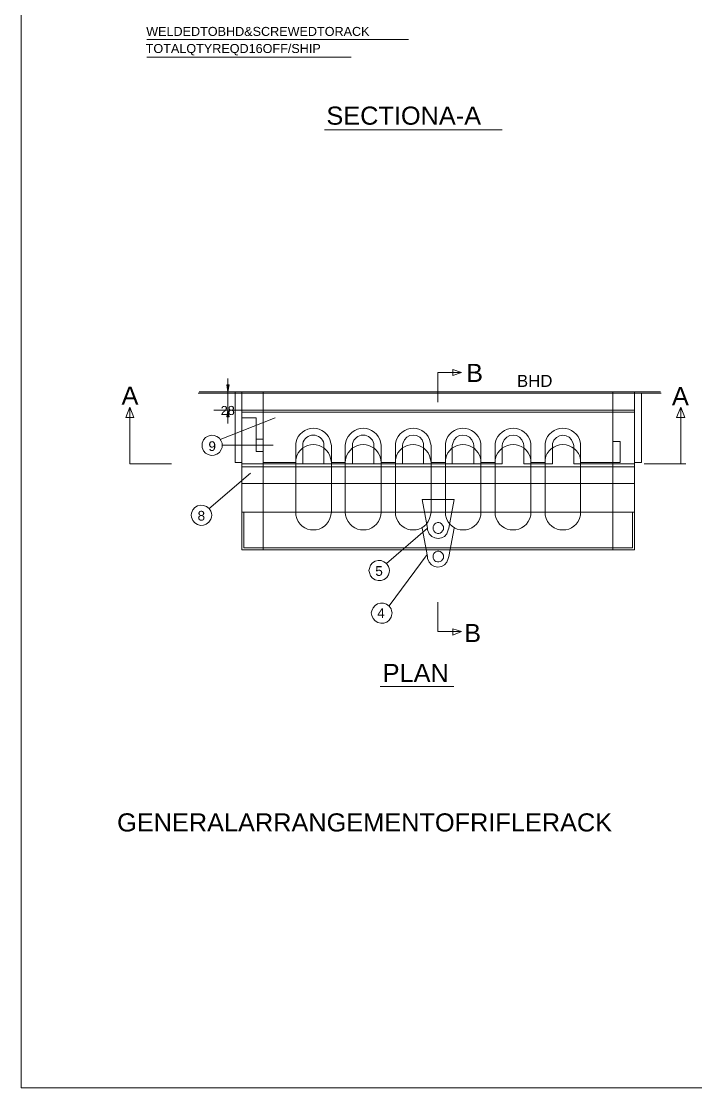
# Model space of a CAD drawing. Header units: millimetres. Extents: x -3009 to 55097, y -2803 to 5841.
# Drawn here: x 47995.7 to 48038.6, y 21.6 to 89.4 of the extents above; entities that cross this region are included whole.
import ezdxf

# ---------------------------------------------------------------- set-up
doc = ezdxf.new("R2010")
doc.units = ezdxf.units.MM
for name, color, linetype in [('PDF2_Geometry', 7, 'Continuous'), ('PDF2_Solid Fills', 7, 'Continuous'), ('PDF2_Text', 7, 'Continuous')]:
    doc.layers.add(name, color=color, linetype=linetype)
doc.styles.add('PDF F1', font='arial.ttf')

msp = doc.modelspace()

# ---------------------------------------------------------------- hatches: boundary and pattern name
at = {"layer": 'PDF2_Solid Fills', "transparency": 33554559}
for points in [[(48008.79640377918, 66.24677740195767), (48008.82777092379, 66.21540437616147), (48008.82777092379, 66.08993599378675), (48008.85913650008, 66.08993599378675), (48008.85913650008, 65.90174547666948), (48008.89050364467, 65.90174547666948), (48008.89050364467, 65.8076383577058), (48008.89677573009, 65.8076383577058), (48008.95323616952, 66.08994631859377), (48008.95323616952, 66.24677740195767)], [(48008.89050364467, 64.52161797155628), (48008.85913650008, 64.45889583681372), (48008.82777092379, 64.333427454439), (48008.79640377918, 64.23932033547533), (48008.79640377918, 64.20795926810405), (48008.95323616952, 64.20795926810405), (48008.95323616952, 64.333427454439), (48008.92186922096, 64.333427454439), (48008.92186922096, 64.52161797155628)]]:
    msp.add_hatch(color=256, dxfattribs=at).paths.add_polyline_path(points)

# ---------------------------------------------------------------- linework, layer by layer
at = {"layer": 'PDF2_Geometry', "lineweight": 13}
for points in [[(47995.74799842235, 21.581074835761), (47995.74799842235, 175.9976682847704), (48207.91007203603, 175.9976682847704), (48207.91007203603, 21.581074835761)], [(48008.79640377918, 66.24677740195767), (48008.95323616952, 66.24677740195767), (48008.85913650008, 65.8076383577058)], [(48008.79640377918, 64.20795926810405), (48008.95323616952, 64.20795926810405), (48008.85913650008, 64.64708635393106)]]:
    msp.add_lwpolyline(points, close=True, dxfattribs=at)
for points in [[(48003.71505377923, 88.20322363595176), (48020.33922403072, 88.20322363595176), (48020.24512573355, 88.20322363595176)], [(48003.71505377923, 87.07403877678064), (48016.70072661123, 87.07403877678064)], [(48015.00694334326, 82.46318006666775), (48026.29883427955, 82.46318006666775)], [(48022.22120683364, 65.14894753292555), (48022.22120683364, 67.03093641307294), (48022.84853345441, 67.03093641307294), (48023.72679056666, 67.03093641307294), (48023.16219823509, 67.21912693019021), (48023.16219823509, 66.84273393753068), (48023.72679056666, 67.03093641307294)], [(48008.85913650008, 66.24677740195767), (48008.85913650008, 66.65453146198848)], [(48007.03988779033, 65.8076383577058), (48010.6783865821, 65.8076383577058), (48033.79539246542, 65.8076383577058), (48036.36743598228, 65.8076383577058)], [(48008.73367125433, 65.8076383577058), (48008.92186922096, 65.8076383577058)], [(48008.85913650008, 65.8076383577058), (48008.85913650008, 64.64708635393106)], [(48009.76876075692, 65.8076383577058), (48009.76876075692, 61.32225979235284), (48009.32963210278, 61.32225979235284), (48009.32963210278, 65.8076383577058)], [(48011.11751523624, 65.8076383577058), (48011.11751523624, 61.32225979235284), (48013.18769463351, 61.32225979235284), (48013.18769463351, 62.38871643954906), (48013.18769463351, 62.54554588929506)], [(48033.32489823499, 65.8076383577058), (48033.32489823499, 61.32225979235284), (48033.32489823499, 55.77041262137874)], [(48034.70501672227, 65.8076383577058), (48034.70501672227, 61.32225979235284), (48034.70501672227, 60.72629129835491), (48034.70501672227, 58.1542507220957)], [(48006.97715506943, 65.71354300112728), (48010.6783865821, 65.71354300112728), (48033.79539246542, 65.71354300112728), (48036.39880018628, 65.71354300112728)], [(48034.70501672227, 61.32225979235284), (48035.14414694474, 61.32225979235284), (48035.14414694474, 65.71354300112728)], [(48002.64859772016, 64.83528882947326), (48002.39766722868, 64.176598004693), (48002.89952840767, 64.176598004693), (48002.64859772016, 64.83528882947326), (48002.64859772016, 61.2281524773494), (48005.28337180147, 61.2281524773494)], [(48007.98087919178, 64.64708635393106), (48009.76876075692, 64.64708635393106), (48010.6783865821, 64.64708635393106), (48033.79539246542, 64.64708635393106), (48034.70501672227, 64.64708635393106)], [(48008.73367125433, 64.64708635393106), (48008.92186922096, 64.64708635393106)], [(48009.76876075692, 64.52161797155628), (48010.6783865821, 64.52161797155628), (48033.79539246542, 64.52161797155628), (48034.70501672227, 64.52161797155628)], [(48037.65345636843, 61.2281524773494), (48037.65345636843, 64.83528882947326), (48037.37115853631, 64.176598004693), (48037.90438705594, 64.176598004693), (48037.65345636843, 64.83528882947326)], [(48008.38864226965, 62.76510943220853), (48011.87030729879, 64.1452249788968)], [(48008.85913650008, 64.20795926810405), (48008.85913650008, 63.80019305360855)], [(48009.76876075692, 64.1452249788968), (48010.6783865821, 64.1452249788968), (48010.6783865821, 62.0123114884646), (48011.11751523624, 62.0123114884646)], [(48007.22808682368, 62.5455430352319), (48007.22808682368, 62.42007759345347), (48007.22808682368, 62.26324579123042)], [(48008.45137488103, 62.67100847701033), (48008.51410760191, 62.5455430352319), (48008.51410751538, 62.42007750692034), (48008.92186922096, 62.42007750692034), (48011.74484185702, 62.42007750692034)], [(48008.45137488103, 62.13778034945199), (48008.51410760191, 62.26324579123042), (48008.51410760191, 62.42007759345347)], [(48026.33020122812, 62.51417286349886), (48026.29883427955, 62.38871643954906), (48026.29883427955, 61.2281524773494), (48009.76876075692, 61.2281524773494)], [(48011.11751523624, 62.79647049957987), (48010.6783865821, 62.79647049957987)], [(48016.35569762653, 61.51045030947012), (48016.32433067797, 61.32225979235284), (48015.44607336968, 61.32225979235284), (48015.44607336968, 62.38871643954906), (48015.41470622508, 62.54554588929506)], [(48016.35569762653, 62.54554588929506), (48016.32433067797, 62.38871643954906), (48016.32433067797, 61.32225979235284), (48016.32433067797, 58.1542507220957), (48016.35569762653, 57.9660482465535)], [(48019.5237008156, 62.54554588929506), (48019.5237008156, 62.38871643954906), (48019.5237008156, 61.32225979235284), (48018.61407655874, 61.32225979235284), (48018.58270941414, 61.51045030947012)], [(48018.58270941414, 57.9660482465535), (48018.61407655874, 58.1542507220957), (48018.61407655874, 61.32225979235284), (48018.61407655874, 62.38871643954906), (48018.58270941414, 62.54554588929506)], [(48019.99419504603, 62.51417286349886), (48019.96282790143, 62.38871643954906), (48019.96282790143, 61.2281524773494)], [(48021.31158238075, 61.2281524773494), (48021.31158238075, 62.38871643954906), (48021.31158238075, 62.51417286349886)], [(48022.69170106407, 62.54554588929506), (48022.69170106407, 62.38871643954906), (48022.69170106407, 61.32225979235284), (48021.78207661117, 61.32225979235284), (48021.75071260321, 61.51045030947012)], [(48021.75071260321, 57.9660482465535), (48021.78207661117, 58.1542507220957), (48021.78207661117, 61.32225979235284), (48021.78207661117, 62.38871643954906), (48021.75071260321, 62.54554588929506)], [(48023.16219823509, 62.51417286349886), (48023.13083109049, 62.38871643954906), (48023.13083109049, 61.2281524773494)], [(48024.51094957777, 61.2281524773494), (48024.51094957777, 62.38871643954906), (48024.4795855698, 62.51417286349886)], [(48025.85970405709, 62.54554588929506), (48025.85970405709, 62.38871643954906), (48025.85970405709, 61.32225979235284), (48024.95007980023, 61.32225979235284), (48024.95007980023, 61.51045030947012)], [(48024.95007980023, 57.9660482465535), (48024.95007980023, 58.1542507220957), (48024.95007980023, 61.32225979235284), (48024.95007980023, 62.38871643954906), (48024.95007980023, 62.54554588929506)], [(48029.49820147658, 62.51417286349886), (48029.49820147658, 62.38871643954906), (48029.49820147658, 61.2281524773494), (48027.67895276684, 61.2281524773494), (48027.67895276684, 62.38871643954906), (48027.64758562224, 62.51417286349886)], [(48029.02770724615, 62.54554588929506), (48029.02770724615, 62.38871643954906), (48029.02770724615, 61.32225979235284), (48029.02770724615, 58.1542507220957), (48029.02770724615, 57.9660482465535)], [(48030.8155888113, 62.51417286349886), (48030.8469559559, 62.38871643954906), (48030.8469559559, 61.2281524773494), (48031.28608598233, 61.2281524773494), (48034.70501672227, 61.2281524773494)], [(48031.28608598233, 57.9660482465535), (48031.28608598233, 58.1542507220957), (48031.28608598233, 61.32225979235284), (48031.28608598233, 62.38871643954906), (48031.28608598233, 62.54554588929506)], [(48009.76876075692, 61.32225979235284), (48009.76876075692, 58.1542507220957), (48013.18769463351, 58.1542507220957), (48034.70501672227, 58.1542507220957), (48034.70501672227, 55.77041262137874), (48009.76876075692, 55.77041262137874), (48009.76876075692, 58.1542507220957)], [(48013.56409056677, 61.03996196023206), (48013.62682328765, 61.03996196023206), (48012.93676394599, 61.03996196023206), (48010.6783865821, 61.03996196023206), (48009.76876075692, 61.03996196023206)], [(48011.11751523624, 61.32225979235284), (48011.11751523624, 55.77041262137874)], [(48013.18769463351, 61.51045030947012), (48013.18769463351, 61.32225979235284), (48013.18769463351, 58.1542507220957), (48013.18769463351, 57.9660482465535)], [(48013.62682328765, 61.03996196023206), (48014.97557776697, 61.03996196023206), (48016.79482628067, 61.03996196023206), (48018.14357938772, 61.03996196023206), (48019.96282790143, 61.03996196023206), (48021.31158238075, 61.03996196023206), (48023.13083109049, 61.03996196023206), (48024.51094957777, 61.03996196023206), (48026.29883427955, 61.03996196023206), (48027.67895276684, 61.03996196023206), (48029.49820147658, 61.03996196023206), (48030.94105405704, 61.03996196023206)], [(48015.41470622508, 57.9660482465535), (48015.44607336968, 58.1542507220957), (48015.44607336968, 61.32225979235284), (48015.41470622508, 61.51045030947012)], [(48019.5237008156, 61.51045030947012), (48019.5237008156, 61.32225979235284), (48019.5237008156, 58.1542507220957), (48019.5237008156, 57.9660482465535)], [(48022.69170106407, 61.51045030947012), (48022.69170106407, 61.32225979235284), (48022.69170106407, 58.1542507220957), (48022.69170106407, 57.9660482465535)], [(48025.85970405709, 61.51045030947012), (48025.85970405709, 61.32225979235284), (48025.85970405709, 58.1542507220957), (48025.85970405709, 57.9660482465535)], [(48028.11808279326, 57.9660482465535), (48028.11808279326, 58.1542507220957), (48028.11808279326, 61.32225979235284), (48028.11808279326, 61.51045030947012)], [(48030.8469559559, 61.03996196023206), (48034.70501672227, 61.03996196023206)], [(48033.79539246542, 61.2281524773494), (48031.50564952524, 61.2281524773494)], [(48035.33234628364, 61.2281524773494), (48037.96711820851, 61.2281524773494)], [(48010.30198927657, 60.63219594177639), (48007.66721597942, 58.37381426500923)], [(48009.76876075692, 59.97350531303584), (48034.70501672227, 59.97350531303584)], [(48022.87990040297, 57.02505978569224), (48022.91126754758, 57.15052816806696), (48023.25629633623, 58.96978275900716), (48021.21748408357, 58.96978275900716), (48021.56251306826, 57.15052816806696), (48021.56251306826, 57.02505978569224)], [(48006.56939213759, 58.09151363013262), (48006.53802577714, 57.96604818835419), (48006.56939213759, 57.84058274657576)], [(48007.79268019493, 57.71511730479733), (48007.82404655537, 57.84058274657576), (48007.85541291581, 57.96604818835419), (48007.82404655537, 58.09151363013262), (48007.79268019493, 58.21697907191106)], [(48009.89422757099, 58.1542507220957), (48009.89422757099, 55.89586884928883), (48034.57955147653, 55.89586884928883), (48034.57955147653, 58.1542507220957)], [(48021.56251306826, 57.15052816806696), (48018.9591053474, 54.89214629526009)], [(48021.21748408357, 57.15052816806696), (48021.56251306826, 55.33128533951202), (48021.56251306826, 55.20581715317701)], [(48021.90754207593, 57.24462716286763), (48021.90754207593, 57.15052808153382), (48021.90754207593, 57.05642900019996)], [(48022.50350292437, 56.96232991886615), (48022.56623564526, 57.05642900019996), (48022.56623564526, 57.15052808153382), (48022.56623564526, 57.24462716286763), (48022.50350292437, 57.33872624420144)], [(48022.87990040297, 55.20581715317701), (48022.91126754758, 55.33128533951202), (48023.25629633623, 57.15052816806696)], [(48021.53114592365, 55.45674176346182), (48019.11593773774, 52.19464929505108)], [(48021.90754207593, 55.42538447904514), (48021.90754207593, 55.33128539771127), (48021.90754207593, 55.23718631637746)], [(48022.50350292437, 55.14308723504365), (48022.56623564526, 55.23718631637746), (48022.56623564526, 55.33128539771127), (48022.56623564526, 55.42538447904514), (48022.50350292437, 55.51948356037894)], [(48017.86128109995, 54.57848461062514), (48017.82991473952, 54.45301916884671), (48017.86128109995, 54.32755372706828)], [(48019.0845691573, 54.17072192484522), (48019.11593551774, 54.32755372706828), (48019.14730187818, 54.45301916884671), (48019.11593551774, 54.57848461062514), (48019.0845691573, 54.70395005240357)], [(48023.72679056666, 50.56359717965313), (48023.16219823509, 50.75178769677046), (48023.16219823509, 50.34403363673965), (48023.72679056666, 50.56359717965313), (48022.84853345441, 50.56359717965313), (48022.22120683364, 50.56359717965313), (48022.22120683364, 52.4455741013756)], [(48018.01811449756, 51.88097569793808), (48017.98674813711, 51.7555102561596), (48018.01811449756, 51.5986784539366)], [(48019.24140255489, 51.47321301215811), (48019.27276891534, 51.5986784539366), (48019.30413527579, 51.7555102561596), (48019.27276891534, 51.88097569793808), (48019.24140255489, 52.00644113971651)], [(48018.55134226954, 47.08192920990399), (48023.22492938767, 47.08192920990399)]]:
    msp.add_lwpolyline(points, dxfattribs=at)
for points in [[(48014.97557776697, 61.2281524773494), (48014.97557776697, 62.38871643954906), (48014.97557776697, 62.51417286349886, 0.8023234721491017), (48013.62682328765, 62.51417286349886), (48013.62682328765, 62.38871643954906), (48013.62682328765, 61.2281524773494)], [(48018.14357938772, 61.2281524773494), (48018.14357938772, 62.38871643954906), (48018.14357938772, 62.51417286349886, 0.8023242884667109), (48016.79482628067, 62.51417286349886), (48016.79482628067, 62.38871643954906), (48016.79482628067, 61.2281524773494)], [(48033.32489823499, 62.63964124587358), (48033.79539246542, 62.63964124587358), (48033.79539246542, 61.32225979235284), (48031.28608598233, 61.32225979235284), (48031.28608598233, 61.51045030947012, 0.8333361689804138), (48029.02770724615, 61.51045030947012), (48029.02770724615, 61.32225979235284), (48028.11808279326, 61.32225979235284), (48028.11808279326, 62.38871643954906), (48028.11808279326, 62.54554588929506)]]:
    msp.add_lwpolyline(points, format="xyb", dxfattribs=at)
for points in [[(48015.41470622508, 62.54554588929506), (48015.19514130989, 63.80019305360855), (48013.43862532103, 63.80019305360855), (48013.18769463351, 62.54554588929506)], [(48018.58270941414, 62.54554588929506), (48018.33177872662, 63.80019305360855), (48016.60662831405, 63.80019305360855), (48016.35569762653, 62.54554588929506)], [(48021.75071260321, 62.54554588929506), (48021.53114592365, 63.80019305360855), (48019.77463150312, 63.80019305360855), (48019.5237008156, 62.54554588929506)], [(48024.95007980023, 62.54554588929506), (48024.66778196811, 63.80019305360855), (48022.94263155555, 63.80019305360855), (48022.69170106407, 62.54554588929506)], [(48028.11808279326, 62.54554588929506), (48027.86715230178, 63.80019305360855), (48026.14200188921, 63.80019305360855), (48025.85970405709, 62.54554588929506)], [(48031.28608598233, 62.54554588929506), (48031.03515529481, 63.80019305360855), (48029.27863793368, 63.80019305360855), (48029.02770724615, 62.54554588929506)], [(48008.45137488103, 62.67100847701033), (48008.20044399747, 63.2356029650133), (48007.38491862591, 63.14150388367949), (48007.22808682368, 62.5455430352319)], [(48021.31158238075, 62.51417286349886), (48021.1547499904, 63.23559778144659), (48020.15102743637, 63.23559778144659), (48019.99419504603, 62.51417286349886)], [(48024.4795855698, 62.51417286349886), (48024.29138603486, 63.23559778144659), (48023.31903062543, 63.23559778144659), (48023.16219823509, 62.51417286349886)], [(48027.64758562224, 62.51417286349886), (48027.49075617249, 63.23559778144659), (48026.51839782247, 63.23559778144659), (48026.33020122812, 62.51417286349886)], [(48030.8155888113, 62.51417286349886), (48030.62739221695, 63.23559778144659), (48029.65503386693, 63.2042365180356), (48029.49820147658, 62.51417286349886)], [(48015.41470622508, 61.51045030947012), (48015.1637757336, 62.76510943220853), (48013.43862532103, 62.76510943220853), (48013.18769463351, 61.51045030947012)], [(48018.58270941414, 61.51045030947012), (48018.33177872662, 62.76510943220853), (48016.60662831405, 62.76510943220853), (48016.35569762653, 61.51045030947012)], [(48021.75071260321, 61.51045030947012), (48021.49977897509, 62.76510943220853), (48019.77463150312, 62.76510943220853), (48019.5237008156, 61.51045030947012)], [(48024.95007980023, 61.51045030947012), (48024.66778196811, 62.76510943220853), (48022.94263155555, 62.76510943220853), (48022.69170106407, 61.51045030947012)], [(48028.11808279326, 61.51045030947012), (48027.86715230178, 62.76510943220853), (48026.14200188921, 62.76510943220853), (48025.85970405709, 61.51045030947012)], [(48007.22808682368, 62.26324579123042), (48007.38491862591, 61.66728494278289), (48008.20044399747, 61.57318586144902), (48008.45137488103, 62.13778034945199)], [(48007.79268019493, 58.21697907191106), (48007.54174931137, 58.78157355991402), (48006.69485757936, 58.71884083902478), (48006.56939213759, 58.09151363013262)], [(48006.56939213759, 57.84058274657576), (48006.69485757936, 57.21325553768355), (48007.51038295092, 57.11915645634974), (48007.79268019493, 57.71511730479733)], [(48013.18769463351, 57.9660482465535), (48013.40725974474, 56.71140088620024), (48015.19514130989, 56.71140088620024), (48015.41470622508, 57.9660482465535)], [(48016.35569762653, 57.9660482465535), (48016.60662831405, 56.71140088620024), (48018.36314293063, 56.71140088620024), (48018.58270941414, 57.9660482465535)], [(48019.5237008156, 57.9660482465535), (48019.77463150312, 56.71140088620024), (48021.53114592365, 56.71140088620024), (48021.75071260321, 57.9660482465535)], [(48022.69170106407, 57.9660482465535), (48022.94263155555, 56.71140088620024), (48024.69914911272, 56.71140088620024), (48024.95007980023, 57.9660482465535)], [(48025.85970405709, 57.9660482465535), (48026.11063474461, 56.71140088620024), (48027.86715230178, 56.71140088620024), (48028.11808279326, 57.9660482465535)], [(48029.02770724615, 57.9660482465535), (48029.27863793368, 56.71140088620024), (48031.03515529481, 56.71140088620024), (48031.28608598233, 57.9660482465535)], [(48021.56251306826, 57.02505978569224), (48021.75071260321, 56.30363486774451), (48022.72306801263, 56.30363486774451), (48022.87990040297, 57.02505978569224)], [(48022.50350292437, 57.33872624420144), (48022.34667112215, 57.58965712775836), (48022.00164115726, 57.52692440686911), (48021.90754207593, 57.24462716286763)], [(48021.90754207593, 57.05642900019996), (48022.00164115726, 56.77413175619847), (48022.34667112215, 56.71139903530928), (48022.50350292437, 56.96232991886615)], [(48022.50350292437, 55.51948356037894), (48022.34667112215, 55.77041444393581), (48022.00164115726, 55.70768172304662), (48021.90754207593, 55.42538447904514)], [(48019.0845691573, 54.70395005240357), (48018.80227191329, 55.26854454040654), (48017.98674654173, 55.20581181951735), (48017.86128109995, 54.57848461062514)], [(48021.56251306826, 55.20581715317701), (48021.7193454586, 54.48439223522928), (48022.72306801263, 54.48439223522928), (48022.87990040297, 55.20581715317701)], [(48021.90754207593, 55.23718631637746), (48022.00164115726, 54.95488907237598), (48022.34667112215, 54.92352271193135), (48022.50350292437, 55.14308723504365)], [(48017.86128109995, 54.32755372706828), (48017.98674654173, 53.70022651817612), (48018.83363827374, 53.63749379728688), (48019.0845691573, 54.17072192484522)], [(48019.24140255489, 52.00644113971651), (48018.9591053109, 52.57103562771948), (48018.14357993934, 52.47693654638562), (48018.01811449756, 51.88097569793808)], [(48018.01811449756, 51.5986784539366), (48018.14357993934, 51.00271760548901), (48018.99047167134, 50.9086185241552), (48019.24140255489, 51.47321301215811)]]:
    msp.add_open_spline(points, degree=3, dxfattribs=at)

# ---------------------------------------------------------------- texts
at = {"layer": 'PDF2_Text', "attachment_point": 4, "style": 'PDF F1'}
for s, insert, char_height in [('WELDEDTOBHD&SCREWEDTORACK', (48003.68345389231, 88.70638325055438), 0.5731492110038632), ('TOTALQTYREQD16OFF/SHIP', (48003.65200505094, 87.54589707363579), 0.5731492110038632), ('SECTIONA-A', (48015.13214833321, 83.34904620245027), 1.151341085179791), ('B', (48024.00868651014, 67.00684025361062), 1.151341085179791), ('BHD', (48027.23998416537, 66.500340410575), 0.7642161780615475), ('A', (48002.11556263305, 65.56382303039749), 1.151341085179791), ('A', (48037.0889556155, 65.53258557630073), 1.151341085179791), ('28', (48008.41935824549, 64.61647304994841), 0.5731492110038632), ('9', (48007.6356419511, 62.34788485368352), 0.6184297992140618), ('8', (48006.94560212305, 57.9253122668249), 0.6184297992140618), ('5', (48018.23781813742, 54.41205590629556), 0.6184297992140618), ('4', (48018.36297136419, 51.74599184653221), 0.6184297992140618), ('B', (48023.88365293654, 50.476276285469), 1.151341085179791), ('PLAN', (48018.70839411056, 47.93572840042788), 1.151341085179791), ('GENERALARRANGEMENTOFRIFLERACK', (48001.83287803186, 38.43140593949431), 1.151341085179791)]:
    msp.add_mtext(s, dxfattribs=dict(at, insert=insert, char_height=char_height))

doc.saveas('drawing.dxf')
